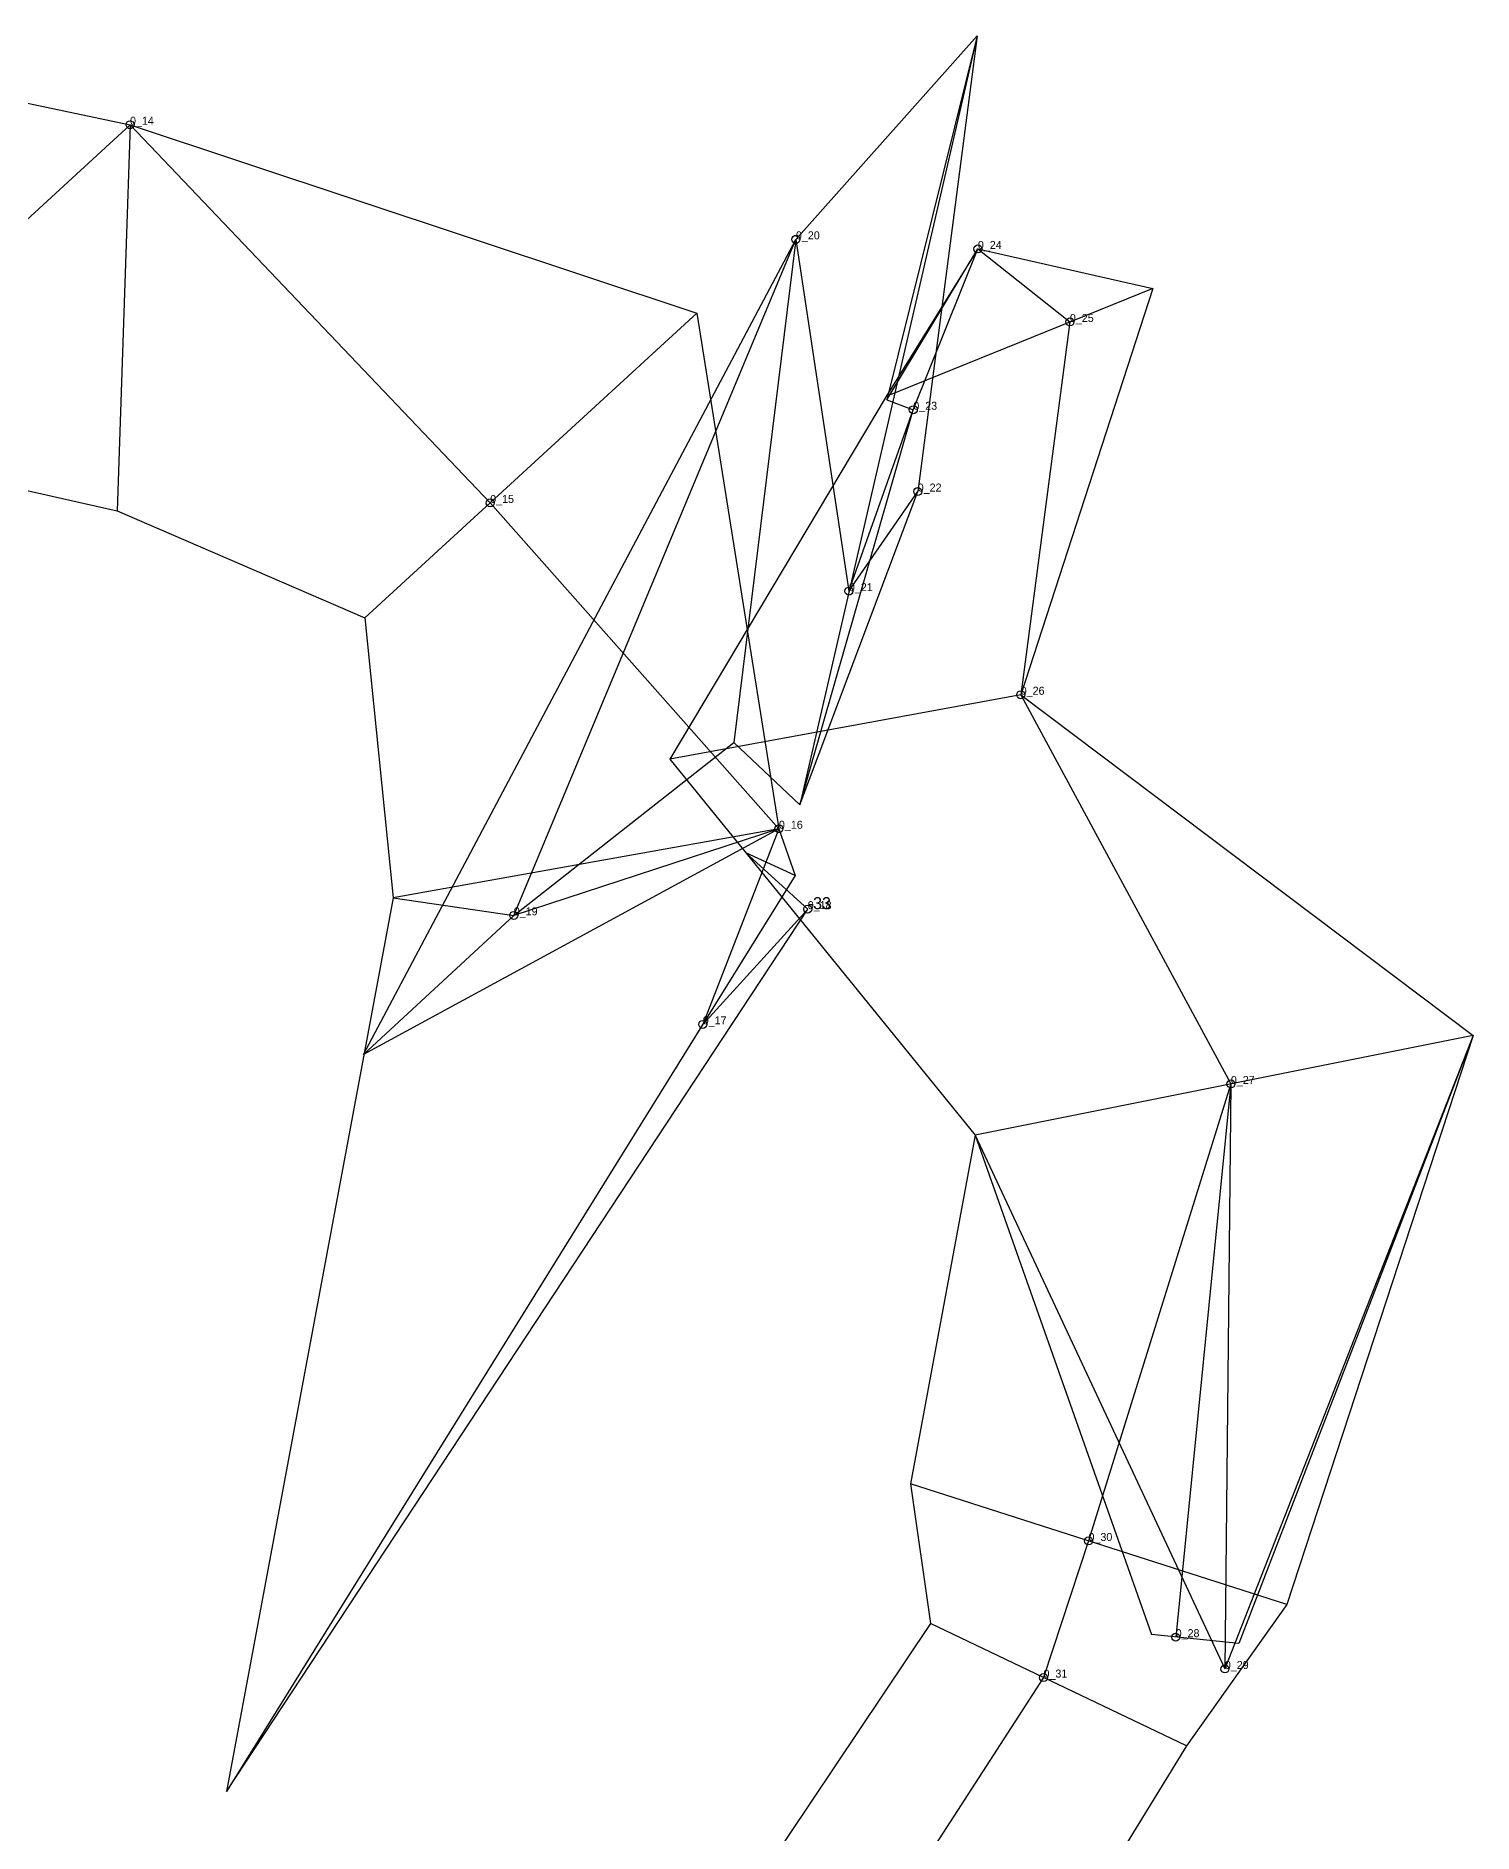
# Model space of a CAD drawing. Extents: x 0 to 144, y -207 to 1.
# Drawn here: x 71.7 to 143.5, y -115.4 to -25.6 of the extents above; entities that cross this region are included whole.
import ezdxf

# ---------------------------------------------------------------- set-up
doc = ezdxf.new("R2010")
doc.units = 0
for name, color, linetype in [('CHEMINEMENTS', 1, 'CONTINUOUS'), ('CONTOURS_LARGEURS', 3, 'CONTINUOUS'), ('LARGEURS', 4, 'CONTINUOUS'), ('POINTS', 6, 'CONTINUOUS'), ('PROFONDEURS', 2, 'CONTINUOUS'), ('STATIONS', 7, 'CONTINUOUS')]:
    doc.layers.add(name, color=color, linetype=linetype)

msp = doc.modelspace()

# ---------------------------------------------------------------- linework, layer by layer
at = {"layer": 'CHEMINEMENTS'}
for p, q in [((62.83, -42.49), (76.37, -30.03)), ((76.37, -30.03), (94.38, -48.94)), ((95.56, -69.56), (109.67, -35.76)), ((109.67, -35.76), (112.32, -53.35)), ((115.54, -44.28), (118.77, -36.24)), ((118.77, -36.24), (123.37, -39.89)), ((123.37, -39.89), (120.91, -58.53)), ((112.32, -53.35), (115.54, -44.28)), ((112.32, -53.35), (115.76, -48.37)), ((94.38, -48.94), (108.82, -65.23)), ((120.91, -58.53), (131.42, -77.99)), ((108.82, -65.23), (95.56, -69.56)), ((108.82, -65.23), (105.01, -75.01)), ((105.01, -75.01), (110.26, -69.25)), ((131.42, -77.99), (124.3, -100.84)), ((131.42, -77.99), (128.66, -105.65)), ((131.42, -77.99), (131.12, -107.24)), ((124.3, -100.84), (122.05, -107.67)), ((122.05, -107.67), (111.4, -124.13))]:
    msp.add_line(p, q, dxfattribs=at)
at = {"layer": 'CONTOURS_LARGEURS'}
for p, q in [((109.67, -35.76), (118.74, -25.59)), ((118.74, -25.59), (114.21, -43.78)), ((118.74, -25.59), (115.76, -48.37)), ((60.09, -26.59), (76.37, -30.03)), ((76.37, -30.03), (104.71, -39.45)), ((88.04, -76.51), (109.67, -35.76)), ((118.77, -36.24), (114.18, -43.61)), ((114.21, -43.78), (118.77, -36.24)), ((115.54, -44.28), (118.77, -36.24)), ((118.77, -36.24), (127.51, -38.22)), ((127.51, -38.22), (120.91, -58.53)), ((104.71, -39.45), (108.82, -65.23)), ((114.18, -43.61), (103.37, -61.75)), ((109.86, -64.03), (115.54, -44.28)), ((63.53, -46.59), (75.73, -49.33)), ((109.86, -64.03), (115.76, -48.37)), ((115.76, -48.37), (115.76, -48.37)), ((75.73, -49.33), (88.12, -54.69)), ((88.12, -54.69), (89.53, -68.68)), ((120.91, -58.53), (143.53, -75.57)), ((95.56, -69.56), (106.56, -60.92)), ((106.56, -60.92), (109.86, -64.03)), ((103.37, -61.75), (118.64, -80.55)), ((108.82, -65.23), (88.04, -76.51)), ((108.82, -65.23), (109.63, -67.57)), ((109.63, -67.57), (107.16, -66.43)), ((107.16, -66.43), (110.26, -69.25)), ((89.53, -68.68), (81.19, -113.37)), ((89.53, -68.68), (95.56, -69.56)), ((81.19, -113.37), (110.26, -69.25)), ((143.53, -75.57), (131.12, -107.24)), ((143.53, -75.57), (131.82, -105.96)), ((143.53, -75.57), (134.21, -104.02)), ((118.64, -80.55), (115.4, -97.98)), ((118.64, -80.55), (127.45, -105.52)), ((118.64, -80.55), (131.12, -107.24)), ((115.4, -97.98), (116.4, -104.96)), ((134.21, -104.02), (129.2, -111.09)), ((116.4, -104.96), (105.73, -120.87)), ((131.82, -105.96), (127.45, -105.52)), ((131.12, -107.24), (131.12, -107.24)), ((129.2, -111.09), (118.63, -128.28))]:
    msp.add_line(p, q, dxfattribs=at)
at = {"layer": 'LARGEURS'}
for p, q in [((118.74, -25.59), (109.86, -64.03)), ((76.37, -30.03), (75.73, -49.33)), ((109.67, -35.76), (106.56, -60.92)), ((118.77, -36.24), (118.77, -36.24)), ((127.51, -38.22), (114.18, -43.61)), ((104.71, -39.45), (88.12, -54.69)), ((114.21, -43.78), (115.54, -44.28)), ((115.76, -48.37), (115.76, -48.37)), ((120.91, -58.53), (103.37, -61.75)), ((108.82, -65.23), (89.53, -68.68)), ((107.16, -66.43), (110.26, -69.25)), ((109.63, -67.57), (81.19, -113.37)), ((88.04, -76.51), (95.56, -69.56)), ((143.53, -75.57), (118.64, -80.55)), ((134.21, -104.02), (115.4, -97.98)), ((129.2, -111.09), (116.4, -104.96)), ((131.82, -105.96), (127.45, -105.52)), ((131.12, -107.24), (131.12, -107.24))]:
    msp.add_line(p, q, dxfattribs=at)
at = {"layer": 'POINTS'}
for centre in [(76.37, -30.03), (109.67, -35.76), (118.77, -36.24), (123.37, -39.89), (115.54, -44.28), (115.76, -48.37), (94.38, -48.94), (112.32, -53.35), (120.91, -58.53), (108.82, -65.23), (110.26, -69.25), (95.56, -69.56), (105.01, -75.01), (131.42, -77.99), (124.3, -100.84), (128.66, -105.65), (122.05, -107.67), (131.12, -107.24)]:
    msp.add_circle(centre, 0.2, dxfattribs=at)

# ---------------------------------------------------------------- texts
at = {"layer": 'PROFONDEURS'}
msp.add_text('-33', height=0.6, dxfattribs=at).set_placement((110.26, -69.25))
at = {"layer": 'STATIONS'}
for s, p in [('0_14', (76.37, -30.03)), ('0_20', (109.67, -35.76)), ('0_24', (118.77, -36.24)), ('0_25', (123.37, -39.89)), ('0_23', (115.54, -44.28)), ('0_22', (115.76, -48.37)), ('0_15', (94.38, -48.94)), ('0_21', (112.32, -53.35)), ('0_26', (120.91, -58.53)), ('0_16', (108.82, -65.23)), ('0_19', (95.56, -69.56)), ('0_18', (110.26, -69.25)), ('0_17', (105.01, -75.01)), ('0_27', (131.42, -77.99)), ('0_30', (124.3, -100.84)), ('0_28', (128.66, -105.65)), ('0_29', (131.12, -107.24)), ('0_31', (122.05, -107.67))]:
    msp.add_text(s, height=0.4, dxfattribs=at).set_placement(p)

doc.saveas('drawing.dxf')
